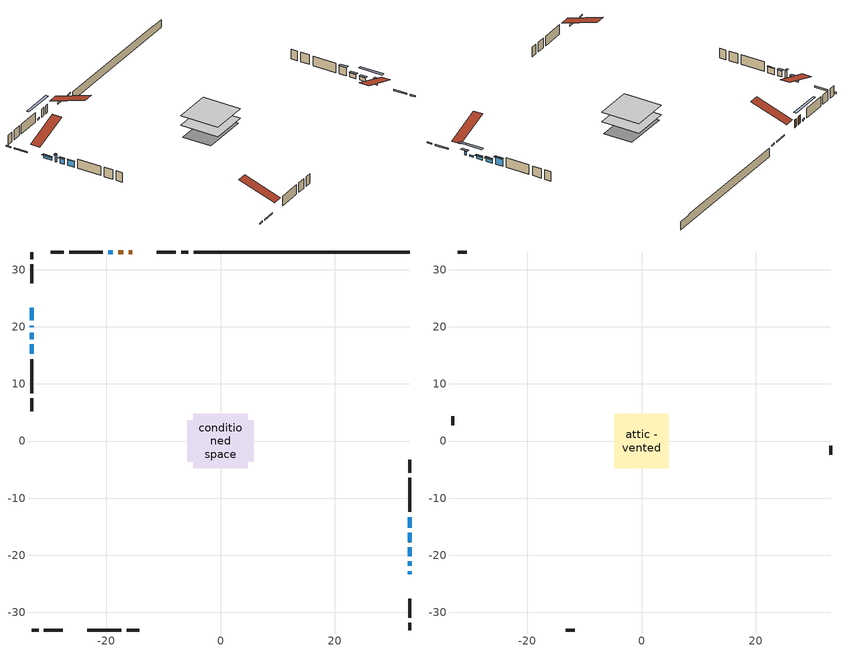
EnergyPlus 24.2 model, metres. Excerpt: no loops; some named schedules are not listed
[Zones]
conditioned space
 floor outside (Floor1 construction): -0.5,-0.5 -0.5,0.5 0.5,0.5 0.5,-0.5 z0.38
 floor adiabatic (AdiabaticFloorConstruction): -4.79,-4.79 -4.79,4.79 4.79,4.79 4.79,-4.79 z0.38
 floor foundation (Slab1 construction): -5.79,-3.66 -5.79,3.66 5.79,3.66 5.79,-3.66 z-1.83
 wall outside (RimJoist1 construction): -5.64,33.08 -6.87,33.08 / -33.08,-33.08 -31.85,-33.08 / -33.08,33.08 -33.08,31.85 / 33.08,-33.08 33.08,-31.85 z0.38:0.68
 wall outside (RimJoist2 construction): -7.8,33.08 -11.13,33.08 / -30.92,-33.08 -27.6,-33.08 / -33.08,30.92 -33.08,27.6 / 33.08,-30.92 33.08,-27.6 z0.38:0.68
 wall outside (AdiabaticWallConstruction 1): -15.44,33.08 -16.06,33.08 / -16.99,33.08 -17.93,33.08 z0.38:2.41
 wall outside (AdiabaticWallConstruction): 33.08,-23.29 33.08,-22.8 z0.38:1.24; -33.08,23.29 -33.08,21.13 z0.38:1.32; 33.08,-21.88 33.08,-21.06 / -18.85,33.08 -19.67,33.08 z0.38:0.79; 33.08,-20.13 33.08,-18.61 z0.38:1.3; 33.08,-17.68 33.08,-16.08 z0.38:1.47; 33.08,-15.15 33.08,-13.32 z0.38:2.41; -33.08,20.2 -33.08,19.89 z0.38:2.36; -33.08,18.96 -33.08,17.85 / -33.08,16.92 -33.08,15.24 z0.38:1.9
 wall outside (Wall1 construction): -20.6,33.08 -26.51,33.08 / -23.28,-33.08 -17.37,-33.08 / -33.08,14.32 -33.08,8.4 / 33.08,-12.39 33.08,-6.47 z0.38:2.82
 wall outside (Wall2 construction): -27.44,33.08 -29.67,33.08 / -16.44,-33.08 -14.21,-33.08 / -33.08,7.47 -33.08,5.24 / 33.08,-5.55 33.08,-3.32 z0.38:2.82
 wall foundation (FoundationWall1 construction): -4.71,33.08,-1.83 -4.71,33.08,0.38 29.3,33.08,0.38 29.3,33.08,0.21 33.08,33.08,0.21 33.08,33.08,-1.83
 window (WindowConstruction 6): 33.08,-23.28 33.08,-22.8 z0.38:1.24
 window (WindowConstruction 5): -33.08,23.28 -33.08,21.13 z0.38:1.32
 window (WindowConstruction 8): 33.08,-21.87 33.08,-21.06 z0.38:0.79
 window (WindowConstruction 9): -18.85,33.08 -19.67,33.08 z0.38:0.79
 window (WindowConstruction): 33.08,-20.13 33.08,-18.61 z0.38:1.29
 window (WindowConstruction 1): 33.08,-17.68 33.08,-16.08 z0.38:1.47
 window (WindowConstruction 2): 33.08,-15.15 33.08,-13.32 z0.38:2.41
 window (WindowConstruction 7): -33.08,20.2 -33.08,19.89 z0.38:2.36
 window (WindowConstruction 3): -33.08,18.96 -33.08,17.85 z0.38:1.9
 window (WindowConstruction 4): -33.08,16.92 -33.08,15.25 z0.38:1.9
 door (Door): -15.44,33.08 -16.06,33.08 z0.38:2.41
 door (Door 1): -16.99,33.08 -17.93,33.08 z0.38:2.41
 ceiling adiabatic (AdiabaticFloorConstruction): 4.79,-4.79 4.79,4.79 -4.79,4.79 -4.79,-4.79 z0.38
attic - vented
 floor to conditioned space (Floor2 construction Reversed): -4.78,-4.78 -4.78,4.78 4.78,4.78 4.78,-4.78 z2.82
 wall outside (Wall3 construction): -30.6,33.08 -32.15,33.08 / -13.28,-33.08 -11.73,-33.08 / -33.08,4.31 -33.08,2.76 / 33.08,-2.39 33.08,-0.83 z0.38:2.82
 roof outside (Roof1 construction): -14.51,33.08,2.82 -14.51,23.76,5.93 -12.06,23.76,5.93 -12.06,33.08,2.82; -24.21,-33.08,2.82 -24.21,-23.76,5.93 -26.67,-23.76,5.93 -26.67,-33.08,2.82; -33.08,24.21,2.82 -23.76,24.21,5.93 -23.76,26.67,5.93 -33.08,26.67,2.82; 33.08,-24.21,2.82 23.76,-24.21,5.93 23.76,-26.67,5.93 33.08,-26.67,2.82
shading: 33.08,-22.19 33.08,-23.89 33.69,-23.89 33.69,-22.19 z1.85; -33.08,21.03 -33.08,23.38 -33.69,23.38 -33.69,21.03 z1.41; 33.08,-18.42 33.08,-24.51 33.69,-24.51 33.69,-18.42 z3.42; -23.33,33.08 -15.19,33.08 -15.19,33.69 -23.33,33.69 z4.45; 33.08,-18.52 33.08,-20.22 33.69,-20.22 33.69,-18.52 z1.39; 33.08,-15.99 33.08,-17.77 33.69,-17.77 33.69,-15.99 z1.56; 33.08,-13.23 33.08,-15.24 33.69,-15.24 33.69,-13.23 z2.5; -33.08,19.8 -33.08,20.29 -33.69,20.29 -33.69,19.8 z2.45; -33.08,17.76 -33.08,19.05 -33.69,19.05 -33.69,17.76 z2; -33.08,15.15 -33.08,17.01 -33.26,17.01 -33.26,15.15 z2
[Building]
Building 1: Terrain=Suburbs
[Site:Location]
Calgary Intl AP_AB: Latitude {deg}=51.11; Longitude {deg}=-114.02; Time Zone {hr}=-7; Elevation {m}=1084; Keep Site Location Information=Yes
[Site:GroundTemperature:Shallow]
0.326196, -1.55603, -1.70677, -0.813554, 2.7722, 6.34125, 9.43543, 11.3955, 11.562, 9.96783, 6.95256, 3.49299
[Site:WaterMainsTemperature]
Calculation Method=Schedule; Temperature Schedule=mains temperature schedule
[Material] Roughness=Rough; Thermal Absorptance=0.9
Name | Thickness {m} | Conductivity {W/m-K} | Density {kg/m3} | Specific Heat {J/kg-K} | Solar Absorptance | Visible Absorptance
asphalt or fiberglass shingles | 0.00635 | 0.162714 | 1121.4 | 1465.45 | 0.4 | 0.4
ceiling loosefill ins | 0.169333 | 0.0480833 | 16.02 | 1046.75 | 0.7 | 0.7
ceiling stud and cavity | 0.1397 | 0.358987 | 65.682 | 1177.47 | 0.7 | 0.7
concrete 4.0 in. | 0.1016 | 1.803125 | 2242.8 | 837.4 | 0.7 | 0.7
concrete 8.0 in. | 0.2032 | 1.803125 | 2242.8 | 837.4 | 0.7 | 0.7
door material | 0.04445 | 0.053851 | 512.64 | 1214.23 | 0.7 | 0.7
exterior vertical ins | 0.0117445 | 0.029427 | 32.04 | 1214.23 | 0.7 | 0.7
floor covering | 0.0127 | 0.0433444 | 54.468 | 1339.84 | 0.6 | 0.6
floor rigid ins | 0.051816 | 0.029427 | 32.04 | 1214.23 | 0.7 | 0.7
floor rigid ins 1; wall rigid ins | 0.512978 | 0.029427 | 32.04 | 1214.23 | 0.7 | 0.7
floor stud and cavity | 0.1397 | 0.557941 | 92.3553 | 1139.71 | 0.7 | 0.7
floor stud and cavity 1 | 0.1397 | 1.75129 | 37.0049 | 1207.88 | 0.7 | 0.7
furniture material conditioned space 1 | 0.1524 | 0.115458 | 640.8 | 1214.23 | 0.6 | 0.6
gypsum board | 0.0127 | 0.160291 | 801 | 837.4 | 0.6 | 0.6
gypsum board 1 | 0.0127 | 0.160291 | 801 | 837.4 | 0.7 | 0.7
osb sheathing 0.5 in. | 0.0127 | 0.115458 | 512.64 | 1214.23 | 0.7 | 0.7
osb sheathing 0.75 in. | 0.01905 | 0.115458 | 512.64 | 1214.23 | 0.7 | 0.7
rim joist stud and cavity | 0.0508 | 0.194335 | 50.32683 | 1063.81 | 0.6 | 0.6
rim joist stud and cavity 1 | 0.0508 | 0.312044 | 50.32683 | 1063.81 | 0.6 | 0.6
wall stud and cavity | 0.1397 | 0.126135 | 139.0536 | 1170.24 | 0.7 | 0.7
wall stud and cavity 1 | 0.1397 | 0.116846 | 139.0536 | 1170.24 | 0.7 | 0.7
wall stud and cavity 2 | 0.0889 | 6.1454 | 50.32683 | 1063.81 | 0.6 | 0.6
wall stud and cavity 3 | 0.0889 | 0.380278 | 52.3479 | 1209.89 | 0.7 | 0.7
wall stud and cavity 4 | 0.0889 | 0.391764 | 83.0341 | 1211.67 | 0.7 | 0.7
wood siding | 0.0254 | 0.102417 | 544.68 | 1172.36 | 0.4 | 0.4
wood siding 1 | 0.00254 | 0.102417 | 544.68 | 1172.36 | 0.4 | 0.4
wood siding 2; wood siding 3; wood siding 4 | 0.0254 | 0.102417 | 544.68 | 1172.36 | 0.7 | 0.7
[WindowMaterial:SimpleGlazingSystem]
Name | U-Factor {W/m2-K} | Solar Heat Gain Coefficient
WindowMaterial | 1.91973 | 0.47
WindowMaterial 1 | 2.929848 | 0.61
WindowMaterial 2 | 1.98957 | 0.51
WindowMaterial 3 | 2.773703 | 0.53
WindowMaterial 4 | 2.76462 | 0.62
WindowMaterial 5 | 2.787898 | 0.61
WindowMaterial 6 | 2.74872 | 0.58
WindowMaterial 7 | 1.939037 | 0.46
WindowMaterial 8 | 2.75269 | 0.42
WindowMaterial 9 | 2.20193 | 0.33
[Construction]
AdiabaticFloorConstruction: floor stud and cavity 1, floor rigid ins 1, osb sheathing 0.75 in., floor covering
AdiabaticWallConstruction: wood siding 3, wall rigid ins, wall stud and cavity 3, gypsum board
AdiabaticWallConstruction 1: wood siding 4, wall rigid ins, wall stud and cavity 3, gypsum board
Door; Door 1: door material
Floor1 construction: floor stud and cavity, floor rigid ins, osb sheathing 0.75 in., floor covering
Floor2 construction Reversed: gypsum board, ceiling stud and cavity, ceiling loosefill ins
FoundationWall1 construction: concrete 8.0 in., gypsum board 1
furniture construction conditioned space 1: furniture material conditioned space 1
PartitionWallConstruction: gypsum board, wall stud and cavity 4, gypsum board
RimJoist1 construction: wood siding 2, rim joist stud and cavity
RimJoist2 construction: wood siding 2, rim joist stud and cavity 1
Roof1 construction: asphalt or fiberglass shingles
Slab1 construction: concrete 4.0 in.
Wall1 construction: wood siding, osb sheathing 0.5 in., wall stud and cavity, gypsum board
Wall2 construction: wood siding, osb sheathing 0.5 in., wall stud and cavity 1, gypsum board
Wall3 construction: wood siding 1, wall stud and cavity 2
WindowConstruction: WindowMaterial
WindowConstruction 1: WindowMaterial 1
WindowConstruction 2: WindowMaterial 2
WindowConstruction 3: WindowMaterial 3
WindowConstruction 4: WindowMaterial 4
WindowConstruction 5: WindowMaterial 5
WindowConstruction 6: WindowMaterial 6
WindowConstruction 7: WindowMaterial 7
WindowConstruction 8: WindowMaterial 8
WindowConstruction 9: WindowMaterial 9
[Zone] Multiplier=1; Part of Total Floor Area=Yes
Name | Volume {m3}
attic - vented | 46.1826
conditioned space | 423.4
[Space]
Name | Zone | Volume {m3}
attic - vented 1 | attic - vented | 46.1826
conditioned space 1 | conditioned space | 423.4
[ZoneInfiltration:EffectiveLeakageArea]
infil attic - vented 1: Zone or Space=attic - vented 1; Schedule=Always On Discrete; Effective Air Leakage Area {cm2}=3139.54; Stack Coefficient=0.000385605; Wind Coefficient=1.32676e-05
[ZoneMixing]
whole house fan mix: Zone or Space=attic - vented; Schedule=Always On Continuous; Design Flow Rate Calculation Method=Flow/Zone; Design Flow Rate {m3/s}=0; Source Zone or Space=conditioned space
[SurfaceProperty:ExposedFoundationPerimeter]
Slab1: Exposed Perimeter Calculation Method=TotalExposedPerimeter; Total Exposed Perimeter {m}=37.796
[InternalMass] Zone or ZoneList=conditioned space; Space or SpaceList=conditioned space 1
Name | Construction | Surface Area {m2}
furniture mass conditioned space 1 | furniture construction conditioned space 1 | 70.9239
partition wall mass | PartitionWallConstruction | 177.31
[Lights]
interior lighting: Zone or ZoneList or Space or SpaceList=conditioned space 1; Schedule=interior lighting schedule; Design Level Calculation Method=LightingLevel; Lighting Level {W}=343.2; Return Air Fraction=0; Fraction Radiant=0.6; Fraction Visible=0.2; Fraction Replaceable=1
[People]
occupants: Zone or ZoneList or Space or SpaceList=conditioned space 1; Number of People Schedule=occupants schedule; Number of People Calculation Method=People; Number of People=3; Fraction Radiant=0.314171; Sensible Heat Fraction=0.56303; Activity Level Schedule=occupants activity schedule; Carbon Dioxide Generation Rate {m3/s-W}=0; Enable ASHRAE 55 Comfort Warnings=No; Mean Radiant Temperature Calculation Type=EnclosureAveraged
[ElectricEquipment] Zone or ZoneList or Space or SpaceList=conditioned space 1; Design Level Calculation Method=EquipmentLevel
Name | Schedule | Design Level {W} | Fraction Latent | Fraction Radiant | Fraction Lost
clothes dryer | clothes dryer schedule | 140.772 | 0.015 | 0.081 | 0.85
clothes washer | clothes washer schedule | 32.1985 | 0.03 | 0.162 | 0.7
cooking range | cooking range schedule | 215.147 | 0.08 | 0.432 | 0.2
dishwasher | dishwasher schedule | 66.8632 | 0.3 | 0.18 | 0.4
fridge | fridge schedule | 72.9452 | 0 | 0.6 | 0
mech vent bath fan 0 | mech vent bath fan 0 schedule | 50.2 | 0 | 0 | 1
mech vent bath fan 1 | mech vent bath fan 1 schedule | 50.2 | 0 | 0 | 1
mech vent house fan | mech vent house fan schedule | 0 | 0 | 0 | 1
mech vent house fan cfis | mech vent house fan cfis schedule | 0 | 0 | 0 | 0
mech vent range fan 0 | mech vent range fan 0 schedule | 57 | 0 | 0 | 1
misc plug loads | misc plug loads schedule | 494.7 | 0.045 | 0.513 | 0.1
whole house fan | Always On Discrete | 0 | 0 | 0 | 1
[OtherEquipment] Zone or ZoneList or Space or SpaceList=conditioned space 1; Design Level Calculation Method=EquipmentLevel
Name | Fuel Type | Schedule | Design Level {W} | Fraction Latent | Fraction Radiant | Fraction Lost
clothes dryer 1 | Electricity | clothes dryer schedule | 0 | 0.015 | 0.081 | 0.85
cooking range 1 | Electricity | cooking range schedule | 0 | 0.08 | 0.432 | 0.2
general water use latent | None | general water use schedule | 62.594 | 1 | 0 | 0
general water use sensible | None | general water use schedule | -61.6891 | 0 | 0.6 | 0
mech vent house fan latent load | None | Always On Discrete | 0 | 1 | 0 | 0
mech vent house fan sensible load | None | Always On Discrete | 0 | 0 | 0 | 0
water heater energy adjustment1 | NaturalGas | Always On Discrete | 0.01 | 0 | 0 | 1
[ZoneInfiltration:DesignFlowRate] Zone or ZoneList or Space or SpaceList=conditioned space 1; Schedule=Always On Discrete; Design Flow Rate Calculation Method=Flow/Zone; Design Flow Rate {m3/s}=0
infil flow; natural vent flow; whole house fan flow
[AvailabilityManager:Scheduled]
furnace airloop Availability Manager: Schedule=Always On Discrete
[Foundation:Kiva]
Foundation Kiva 1: Initial Indoor Air Temperature {C}=18; Wall Height Above Grade {m}=0.380025; Wall Depth Below Slab {m}=0.2032; Custom Block Material Name 1=exterior vertical ins; Custom Block Depth 1 {m}=2.21001; Custom Block X Position 1 {m}=0.2159; Custom Block Z Position 1 {m}=0
[Foundation:Kiva:Settings]
Soil Conductivity {W/m-K}=0.849921; Soil Density {kg/m3}=1842.3; Soil Specific Heat {J/kg-K}=418.7; Ground Solar Absorptivity=0.9; Ground Thermal Absorptivity=0.9; Ground Surface Roughness {m}=0.03; Far-Field Width {m}=40; Deep-Ground Boundary Condition=ZeroFlux; Deep-Ground Depth {m}=40; Minimum Cell Dimension {m}=0.2; Maximum Cell Growth Coefficient=3; Simulation Timestep=Timestep
[Exterior:Lights]
exterior lighting: Schedule=exterior lighting schedule; Design Level {W}=75.6
[EnergyManagementSystem:GlobalVariable]
furnace_airloop_Fan_RTF
infil_program_Qfan
infil_program_Qinf
natural_vent_program_Qnv
natural_vent_program_Qwhf
[EnergyManagementSystem:Sensor]
Name | Output:Variable or Output:Meter Index Key | Output:Variable or Output:Meter
airflow_gain | infil flow | Infiltration Sensible Heat Gain Energy
airflow_gain_1 | natural vent flow | Infiltration Sensible Heat Gain Energy
airflow_gain_2 | whole house fan flow | Infiltration Sensible Heat Gain Energy
airflow_loss | infil flow | Infiltration Sensible Heat Loss Energy
airflow_loss_1 | natural vent flow | Infiltration Sensible Heat Loss Energy
airflow_loss_2 | whole house fan flow | Infiltration Sensible Heat Loss Energy
clg_load_cond |  | Cooling:EnergyTransfer:Zone:CONDITIONED SPACE
clg_sp_s; clg_sp_s_1 | cooling setpoint | Schedule Value
clothes_dryer_exhaust_0_sch_s | clothes dryer exhaust 0 schedule | Schedule Value
cool_season | cooling season schedule | Schedule Value
htg_load_cond |  | Heating:EnergyTransfer:Zone:CONDITIONED SPACE
htg_sp_s; htg_sp_s_1 | heating setpoint | Schedule Value
ig_ee_conv | clothes dryer | Electric Equipment Convective Heating Energy
ig_ee_conv_2 | cooking range | Electric Equipment Convective Heating Energy
ig_ee_conv_4 | fridge | Electric Equipment Convective Heating Energy
ig_ee_conv_5 | misc plug loads | Electric Equipment Convective Heating Energy
ig_ee_conv_6 | whole house fan | Electric Equipment Convective Heating Energy
ig_ee_rad | clothes dryer | Electric Equipment Radiant Heating Energy
ig_ee_rad_2 | cooking range | Electric Equipment Radiant Heating Energy
ig_ee_rad_4 | fridge | Electric Equipment Radiant Heating Energy
ig_ee_rad_5 | misc plug loads | Electric Equipment Radiant Heating Energy
ig_ee_rad_6 | whole house fan | Electric Equipment Radiant Heating Energy
ig_lgt_conv | interior lighting | Lights Convective Heating Energy
ig_lgt_rad | interior lighting | Lights Radiant Heating Energy
ig_lgt_vis | interior lighting | Lights Visible Radiation Heating Energy
ig_oe_conv | clothes dryer 1 | Other Equipment Convective Heating Energy
ig_oe_conv_1 | cooking range 1 | Other Equipment Convective Heating Energy
ig_oe_conv_2 | general water use latent | Other Equipment Convective Heating Energy
ig_oe_conv_3 | general water use sensible | Other Equipment Convective Heating Energy
ig_oe_conv_4 | water heater energy adjustment1 | Other Equipment Convective Heating Energy
ig_oe_rad | clothes dryer 1 | Other Equipment Radiant Heating Energy
ig_oe_rad_1 | cooking range 1 | Other Equipment Radiant Heating Energy
ig_oe_rad_2 | general water use latent | Other Equipment Radiant Heating Energy
ig_oe_rad_3 | general water use sensible | Other Equipment Radiant Heating Energy
ig_oe_rad_4 | water heater energy adjustment1 | Other Equipment Radiant Heating Energy
ig_ppl_conv | occupants | People Convective Heating Energy
ig_ppl_rad | occupants | People Radiant Heating Energy
im_conv | furniture mass conditioned space 1 | Surface Inside Face Convection Heat Gain Energy
im_conv_1 | partition wall mass | Surface Inside Face Convection Heat Gain Energy
im_ig | furniture mass conditioned space 1 | Surface Inside Face Internal Gains Radiation Heat Gain Energy
im_ig_1 | partition wall mass | Surface Inside Face Internal Gains Radiation Heat Gain Energy
im_lgt | furniture mass conditioned space 1 | Surface Inside Face Lights Radiation Heat Gain Energy
im_lgt_1 | partition wall mass | Surface Inside Face Lights Radiation Heat Gain Energy
im_sol | furniture mass conditioned space 1 | Surface Inside Face Solar Radiation Heat Gain Energy
im_sol_1 | partition wall mass | Surface Inside Face Solar Radiation Heat Gain Energy
im_surf | furniture mass conditioned space 1 | Surface Inside Face Net Surface Thermal Radiation Heat Gain Energy
im_surf_1 | partition wall mass | Surface Inside Face Net Surface Thermal Radiation Heat Gain Energy
mech_vent_bath_fan_0_sch_s | mech vent bath fan 0 schedule | Schedule Value
mech_vent_bath_fan_1_sch_s | mech vent bath fan 1 schedule | Schedule Value
mech_vent_range_fan_0_sch_s | mech vent range fan 0 schedule | Schedule Value
mv_conv | mech vent bath fan 0 | Electric Equipment Convective Heating Energy
mv_conv_1 | mech vent bath fan 1 | Electric Equipment Convective Heating Energy
mv_conv_2 | mech vent house fan | Electric Equipment Convective Heating Energy
mv_conv_3 | mech vent house fan cfis | Electric Equipment Convective Heating Energy
mv_conv_4 | mech vent range fan 0 | Electric Equipment Convective Heating Energy
mv_conv_5 | mech vent house fan latent load | Other Equipment Convective Heating Energy
mv_conv_6 | mech vent house fan sensible load | Other Equipment Convective Heating Energy
mv_rad | mech vent bath fan 0 | Electric Equipment Radiant Heating Energy
mv_rad_1 | mech vent bath fan 1 | Electric Equipment Radiant Heating Energy
mv_rad_2 | mech vent house fan | Electric Equipment Radiant Heating Energy
mv_rad_3 | mech vent house fan cfis | Electric Equipment Radiant Heating Energy
mv_rad_4 | mech vent range fan 0 | Electric Equipment Radiant Heating Energy
mv_rad_5 | mech vent house fan latent load | Other Equipment Radiant Heating Energy
mv_rad_6 | mech vent house fan sensible load | Other Equipment Radiant Heating Energy
natural_vent_s | natural vent schedule | Schedule Value
out_pb_s |  | Site Outdoor Air Barometric Pressure
out_wt_s |  | Site Outdoor Air Humidity Ratio
site_vw_s |  | Site Wind Speed
ss_back_out | Window1 | Surface Window Shortwave from Zone Back Out Window Heat Transfer Rate
ss_back_out_1 | Window11 | Surface Window Shortwave from Zone Back Out Window Heat Transfer Rate
ss_back_out_2 | Window12 | Surface Window Shortwave from Zone Back Out Window Heat Transfer Rate
ss_back_out_3 | Window13 | Surface Window Shortwave from Zone Back Out Window Heat Transfer Rate
ss_back_out_4 | Window2 | Surface Window Shortwave from Zone Back Out Window Heat Transfer Rate
ss_back_out_5 | Window3 | Surface Window Shortwave from Zone Back Out Window Heat Transfer Rate
ss_back_out_6 | Window4 | Surface Window Shortwave from Zone Back Out Window Heat Transfer Rate
ss_back_out_7 | Window5 | Surface Window Shortwave from Zone Back Out Window Heat Transfer Rate
ss_back_out_8 | Window6 | Surface Window Shortwave from Zone Back Out Window Heat Transfer Rate
ss_back_out_9 | Window8 | Surface Window Shortwave from Zone Back Out Window Heat Transfer Rate
ss_conv | Door1 | Surface Inside Face Convection Heat Gain Energy
ss_conv_1 | Door2 | Surface Inside Face Convection Heat Gain Energy
ss_conv_10 | Window6 | Surface Inside Face Convection Heat Gain Energy
ss_conv_11 | Window8 | Surface Inside Face Convection Heat Gain Energy
ss_conv_2 | Window1 | Surface Inside Face Convection Heat Gain Energy
ss_conv_3 | Window11 | Surface Inside Face Convection Heat Gain Energy
ss_conv_4 | Window12 | Surface Inside Face Convection Heat Gain Energy
ss_conv_5 | Window13 | Surface Inside Face Convection Heat Gain Energy
ss_conv_6 | Window2 | Surface Inside Face Convection Heat Gain Energy
ss_conv_7 | Window3 | Surface Inside Face Convection Heat Gain Energy
ss_conv_8 | Window4 | Surface Inside Face Convection Heat Gain Energy
ss_conv_9 | Window5 | Surface Inside Face Convection Heat Gain Energy
ss_ig | Door1 | Surface Inside Face Internal Gains Radiation Heat Gain Energy
ss_ig_1 | Door2 | Surface Inside Face Internal Gains Radiation Heat Gain Energy
ss_ig_10 | Window6 | Surface Inside Face Internal Gains Radiation Heat Gain Energy
ss_ig_11 | Window8 | Surface Inside Face Internal Gains Radiation Heat Gain Energy
ss_ig_2 | Window1 | Surface Inside Face Internal Gains Radiation Heat Gain Energy
ss_ig_3 | Window11 | Surface Inside Face Internal Gains Radiation Heat Gain Energy
ss_ig_4 | Window12 | Surface Inside Face Internal Gains Radiation Heat Gain Energy
ss_ig_5 | Window13 | Surface Inside Face Internal Gains Radiation Heat Gain Energy
ss_ig_6 | Window2 | Surface Inside Face Internal Gains Radiation Heat Gain Energy
ss_ig_7 | Window3 | Surface Inside Face Internal Gains Radiation Heat Gain Energy
ss_ig_8 | Window4 | Surface Inside Face Internal Gains Radiation Heat Gain Energy
ss_ig_9 | Window5 | Surface Inside Face Internal Gains Radiation Heat Gain Energy
ss_lgt | Door1 | Surface Inside Face Lights Radiation Heat Gain Energy
ss_lgt_1 | Door2 | Surface Inside Face Lights Radiation Heat Gain Energy
ss_sol | Door1 | Surface Inside Face Solar Radiation Heat Gain Energy
ss_sol_1 | Door2 | Surface Inside Face Solar Radiation Heat Gain Energy
ss_surf | Door1 | Surface Inside Face Net Surface Thermal Radiation Heat Gain Energy
ss_surf_1 | Door2 | Surface Inside Face Net Surface Thermal Radiation Heat Gain Energy
ss_surf_10 | Window6 | Surface Inside Face Net Surface Thermal Radiation Heat Gain Energy
ss_surf_11 | Window8 | Surface Inside Face Net Surface Thermal Radiation Heat Gain Energy
ss_surf_2 | Window1 | Surface Inside Face Net Surface Thermal Radiation Heat Gain Energy
ss_surf_3 | Window11 | Surface Inside Face Net Surface Thermal Radiation Heat Gain Energy
ss_surf_4 | Window12 | Surface Inside Face Net Surface Thermal Radiation Heat Gain Energy
ss_surf_5 | Window13 | Surface Inside Face Net Surface Thermal Radiation Heat Gain Energy
ss_surf_6 | Window2 | Surface Inside Face Net Surface Thermal Radiation Heat Gain Energy
ss_surf_7 | Window3 | Surface Inside Face Net Surface Thermal Radiation Heat Gain Energy
ss_surf_8 | Window4 | Surface Inside Face Net Surface Thermal Radiation Heat Gain Energy
ss_surf_9 | Window5 | Surface Inside Face Net Surface Thermal Radiation Heat Gain Energy
ss_trans_in | Window1 | Surface Window Transmitted Solar Radiation Rate
ss_trans_in_1 | Window11 | Surface Window Transmitted Solar Radiation Rate
ss_trans_in_2 | Window12 | Surface Window Transmitted Solar Radiation Rate
ss_trans_in_3 | Window13 | Surface Window Transmitted Solar Radiation Rate
ss_trans_in_4 | Window2 | Surface Window Transmitted Solar Radiation Rate
ss_trans_in_5 | Window3 | Surface Window Transmitted Solar Radiation Rate
ss_trans_in_6 | Window4 | Surface Window Transmitted Solar Radiation Rate
ss_trans_in_7 | Window5 | Surface Window Transmitted Solar Radiation Rate
ss_trans_in_8 | Window6 | Surface Window Transmitted Solar Radiation Rate
ss_trans_in_9 | Window8 | Surface Window Transmitted Solar Radiation Rate
ss_trans_out | Window1 | Surface Inside Face Initial Transmitted Diffuse Transmitted Out Window Solar Radiation Rate
ss_trans_out_1 | Window11 | Surface Inside Face Initial Transmitted Diffuse Transmitted Out Window Solar Radiation Rate
ss_trans_out_2 | Window12 | Surface Inside Face Initial Transmitted Diffuse Transmitted Out Window Solar Radiation Rate
ss_trans_out_3 | Window13 | Surface Inside Face Initial Transmitted Diffuse Transmitted Out Window Solar Radiation Rate
ss_trans_out_4 | Window2 | Surface Inside Face Initial Transmitted Diffuse Transmitted Out Window Solar Radiation Rate
ss_trans_out_5 | Window3 | Surface Inside Face Initial Transmitted Diffuse Transmitted Out Window Solar Radiation Rate
ss_trans_out_6 | Window4 | Surface Inside Face Initial Transmitted Diffuse Transmitted Out Window Solar Radiation Rate
ss_trans_out_7 | Window5 | Surface Inside Face Initial Transmitted Diffuse Transmitted Out Window Solar Radiation Rate
ss_trans_out_8 | Window6 | Surface Inside Face Initial Transmitted Diffuse Transmitted Out Window Solar Radiation Rate
ss_trans_out_9 | Window8 | Surface Inside Face Initial Transmitted Diffuse Transmitted Out Window Solar Radiation Rate
s_conv | Floor1 | Surface Inside Face Convection Heat Gain Energy
s_conv_1 | Floor2 | Surface Inside Face Convection Heat Gain Energy
s_conv_10 | RimJoist2:180 | Surface Inside Face Convection Heat Gain Energy
s_conv_11 | RimJoist2:270 | Surface Inside Face Convection Heat Gain Energy
s_conv_12 | RimJoist2:90 | Surface Inside Face Convection Heat Gain Energy
